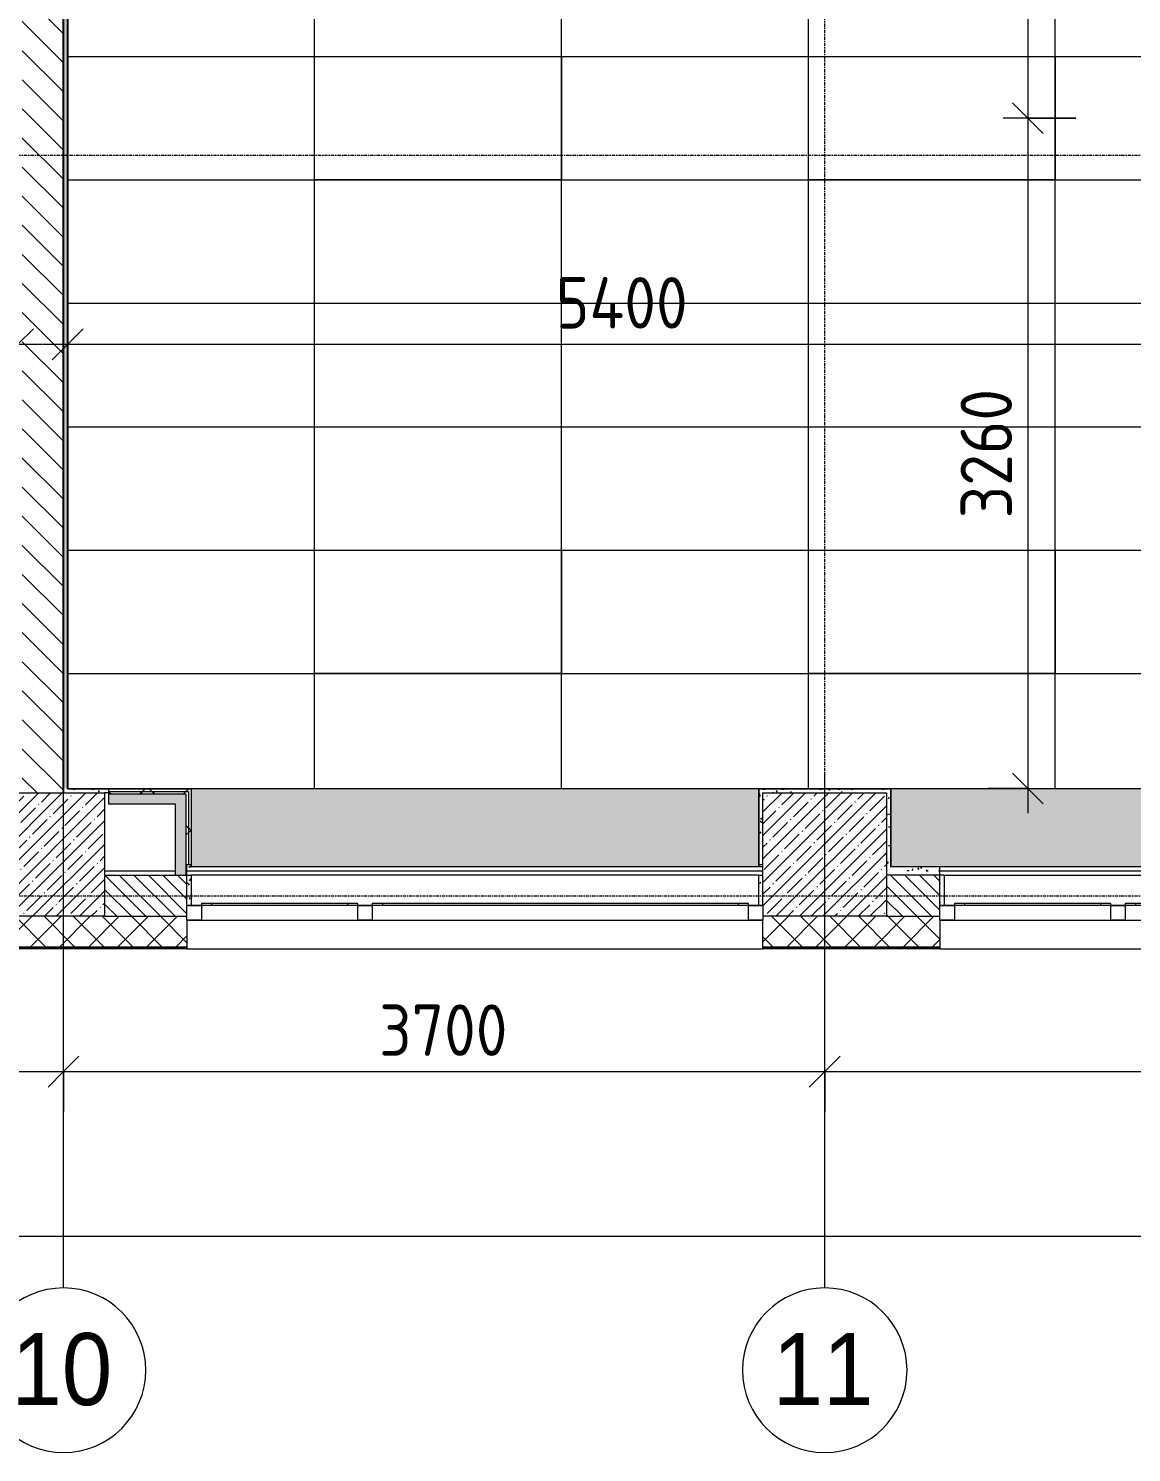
# Model space of a CAD drawing. Header units: millimetres. Extents: x 1311 to 195818, y -8553 to 29000.
# Drawn here: x 38886 to 44247, y -2706 to 4216 of the extents above; entities that cross this region are included whole.
import ezdxf

# ---------------------------------------------------------------- set-up
doc = ezdxf.new("R2010")
doc.units = ezdxf.units.MM
doc.linetypes.add('Осевая', pattern=[31.75, 6.35, -4.7625, 15.875, -4.7625])
for name, color, linetype, lineweight in [('A-ANNO-DIMS', 7, 'Continuous', 9), ('A-ANNO-DIMS-100', 7, 'Continuous', 9), ('A-CLNG-PATT', 7, 'Continuous', 9), ('A-GLAZ', 7, 'Continuous', 9), ('A-GLAZ-1', 7, 'Continuous', 13), ('A-WALL', 7, 'Continuous', 9), ('I-WALL', 7, 'Continuous', 9), ('S-COLS', 7, 'Continuous', 9), ('Оси', 7, 'Continuous', 9), ('Оси-1', 7, 'Continuous', 20), ('Оси-2', 7, 'Осевая', 9)]:
    doc.layers.add(name, color=color, linetype=linetype, lineweight=lineweight)
for name, color, linetype, lineweight, true_color in [('A-ANNO-NOTE', 1, 'Continuous', 9, 0xff0000), ('A-CLNG-1', 7, 'Continuous', 9, 0xeaeaea), ('A-WALL-1', 7, 'Continuous', 9, 0x3c3c3c), ('A-WALL-2', 7, 'Continuous', 9, 0x535353), ('A-WALL-FNSH-1', 7, 'Continuous', 9, 0x3c3c3c), ('I-WALL-1', 7, 'Continuous', 9, 0x535353), ('S-COLS-1', 9, 'Continuous', 9, 0x808080), ('S-COLS-2', 7, 'Continuous', 9, 0x3c3c3c)]:
    doc.layers.add(name, color=color, linetype=linetype, lineweight=lineweight, true_color=true_color)
doc.layers.add('A-CLNG-PATT-1', color=7, linetype='Continuous', lineweight=9, transparency=1)
doc.styles.add('Arial', font='arial.ttf', dxfattribs={"width": 0.9, "height": 350})
doc.styles.add('ISOCPEUR', font='isocpeur.ttf', dxfattribs={"width": 0.9, "height": 250})
doc.dimstyles.new('ISO-2_5_0_9К_БОЛЬШОЙ', dxfattribs={"dimscale": 304.8, "dimtxt": 248.995294, "dimasz": 0.492126, "dimexe": 0.393701, "dimexo": 0.984252, "dimgap": 0, "dimtad": 1, "dimdec": 0, "dimrnd": 10, "dimzin": 0, "dimdsep": 46, "dimtxsty": 'ISOCPEUR', "dimblk1": 'OBLIQUE', "dimblk2": 'OBLIQUE', "dimsah": 1, "dimcen": 0.09, "dimdle": 0.393701, "dimazin": 0, "dimtfac": 1, "dimtdec": 4, "dimtix": 1, "dimtmove": 0, "dimatfit": 3, "dimfxl": 1, "dimtvp": 1, "dimtolj": 1, "dimtzin": 0, "dimarcsym": 2})
pattern_1 = [(135, (9445.765, 0), (-35.35534, -35.35534), [])]
pattern_2 = [(0, (9445.765, 0), (121.92, 30.48), [10.058, -81.382, 10.058, -81.382, -487.68]), (0, (9445.765, 0), (121.92, 30.48), [-182.88, 10.058, -172.822, 10.058, -81.382, -213.36]), (0, (9445.765, 0), (121.92, 30.48), [-457.2, 10.058, -50.902, 10.058, -142.342]), (120, (9491.485, 15.24), (-87.356454, 90.345817), [10.058, -81.382, 10.058, -81.382, -487.68]), (120, (9491.485, 15.24), (-87.356454, 90.345817), [-182.88, 10.058, -172.822, 10.058, -81.382, -213.36]), (120, (9491.485, 15.24), (-87.356454, 90.345817), [-457.2, 10.058, -50.902, 10.058, -142.342]), (240, (9506.725, 76.2), (-34.563546, -120.825817), [10.058, -81.382, 10.058, -81.382, -487.68]), (240, (9506.725, 76.2), (-34.563546, -120.825817), [-182.88, 10.058, -172.822, 10.058, -81.382, -213.36]), (240, (9506.725, 76.2), (-34.563546, -120.825817), [-457.2, 10.058, -50.902, 10.058, -142.342])]
pattern_3 = [(45, (9445.76, 0), (-106.066, 106.066), []), (135, (9445.76, 0), (-106.066, -106.066), [])]

# ---------------------------------------------------------------- blocks, each defined once
blk = doc.blocks.new('BSC_Колонна _Прямоугольная - 600х600-V2-Сводный план потолков 1 этажа в осях 1-12')
at = {"layer": 'S-COLS-1'}
h = blk.add_hatch(dxfattribs=at)
h.set_pattern_fill('FP_4', color=256, style=0, pattern_type=2)
h.set_pattern_definition([(45, (-29509.74, -200), (-57.02463, 57.02463), []), (45, (-29452.72, -200), (-57.02463, 57.02463), [100.806, -20.161, 3.353, -16.808])])
h.paths.add_polyline_path([(100, -300), (300, -300), (300, 300), (-300, 300), (-300, -300), (-100, -300)])
at = {"layer": 'S-COLS-2'}
for p, q in [((-300, 300), (300, 300)), ((-300, -248), (-300, 300)), ((300, 300), (300, -300)), ((300, -300), (-300, -300))]:
    blk.add_line(p, q, dxfattribs=at)
blk = doc.blocks.new('BSC_Колонна _Прямоугольная - 600х600-V16-Сводный план потолков 1 этажа в осях 1-12')
at = {"layer": 'S-COLS-1'}
h = blk.add_hatch(dxfattribs=at)
h.set_pattern_fill('FP_30', color=256, style=0, pattern_type=2)
h.set_pattern_definition([(45, (-33310, -200), (-57.02463, 57.02463), []), (45, (-33252.975, -200), (-57.02463, 57.02463), [100.806, -20.161, 3.353, -16.808])])
h.paths.add_polyline_path([(220.9, -300), (300, -300), (300, 300), (-300, 300), (-300, -300)])
at = {"layer": 'S-COLS-2'}
for p, q in [((-300, 300), (300, 300)), ((-300, -248), (-300, 300)), ((300, 300), (300, -300)), ((300, -300), (-300, -300))]:
    blk.add_line(p, q, dxfattribs=at)
blk = doc.blocks.new('120_Окно_СКБ_2Ст - 120_Окно_СКБ_2Ст 2100х2500 _мал створка справа_-22445857-Сводный план потолков 1 этажа в осях 1-12')
at = {"layer": 'A-GLAZ'}
for p, q in [((1050, -57), (-1050, -57)), ((-1050, -127), (1050, -127))]:
    blk.add_line(p, q, dxfattribs=at)
at = {"layer": 'A-GLAZ-1'}
for p, q in [((-1050, -127), (-1050, -57)), ((-1050, -57), (-980, -57)), ((-980, -57), (-980, -127)), ((150, -127), (150, -57)), ((150, -57), (220, -57)), ((220, -57), (220, -127)), ((980, -127), (980, -57)), ((980, -57), (1050, -57)), ((1050, -57), (1050, -127)), ((-980, -127), (-1050, -127)), ((-980, -127), (-980, -137)), ((-980, -137), (150, -137)), ((-930, -137), (-930, -127)), ((100, -137), (100, -127)), ((220, -127), (150, -127)), ((150, -137), (150, -127)), ((220, -127), (220, -137)), ((220, -137), (980, -137)), ((270, -137), (270, -127)), ((930, -137), (930, -127)), ((1050, -127), (980, -127)), ((980, -137), (980, -127))]:
    blk.add_line(p, q, dxfattribs=at)
blk = doc.blocks.new('120_Окно_СКБ_2Ст - 120_Окно_СКБ_2Ст 2800х2500_створка_-22445922-Сводный план потолков 1 этажа в осях 1-12')
at = {"layer": 'A-GLAZ'}
for p, q in [((1400, -57), (-1400, -57)), ((-1400, -127), (1400, -127))]:
    blk.add_line(p, q, dxfattribs=at)
at = {"layer": 'A-GLAZ-1'}
for p, q in [((-1400, -127), (-1400, -57)), ((-1400, -57), (-1330, -57)), ((-1330, -57), (-1330, -127)), ((500, -127), (500, -57)), ((500, -57), (570, -57)), ((570, -57), (570, -127)), ((1330, -127), (1330, -57)), ((1330, -57), (1400, -57)), ((1400, -57), (1400, -127)), ((-1330, -127), (-1400, -127)), ((-1330, -127), (-1330, -137)), ((-1330, -137), (500, -137)), ((-1280, -137), (-1280, -127)), ((450, -137), (450, -127)), ((570, -127), (500, -127)), ((500, -137), (500, -127)), ((570, -127), (570, -137)), ((570, -137), (1330, -137)), ((620, -137), (620, -127)), ((1280, -137), (1280, -127)), ((1400, -127), (1330, -127)), ((1330, -137), (1330, -127))]:
    blk.add_line(p, q, dxfattribs=at)
blk = doc.blocks.new('Ось сетки - D8-29747960-Сводный план потолков 1 этажа в осях 1-12')
at = {"layer": 'Оси-1'}
for start, end in [(360, 180), (180, 360)]:
    blk.add_arc((0, 0), 4, start, end, dxfattribs=at)
blk = doc.blocks.new('DIMBLOCK9-Сводный план потолков 1 этажа в осях 1-12')
at = {"layer": 'A-ANNO-DIMS-100'}
for p, q in [((35355.8, -1048.7), (35355.8, -734.8)), ((39055.8, -1048.7), (39055.8, -734.8)), ((35355.8, -854.8), (39055.8, -854.8)), ((35355.8, -854.8), (35355.8, -1048.7)), ((39055.8, -854.8), (39055.8, -1048.7))]:
    blk.add_line(p, q, dxfattribs=at)
at = {"layer": 'A-ANNO-DIMS-100', "lineweight": 20}
for p, q in [((35355.8, -854.8), (35430.8, -779.8)), ((39055.8, -854.8), (39130.8, -779.8)), ((35355.8, -854.8), (35280.8, -929.8)), ((39055.8, -854.8), (38980.8, -929.8))]:
    blk.add_line(p, q, dxfattribs=at)
at = {"layer": 'A-ANNO-DIMS-100', "color": 0, "insert": (36889.7, -528.2), "char_height": 250, "width": 758.478, "attachment_point": 1, "line_spacing_factor": 1.149209, "style": 'ISOCPEUR'}
blk.add_mtext('3700', dxfattribs=at)
blk = doc.blocks.new('_Oblique')
at = {"color": 0, "linetype": 'ByBlock', "lineweight": -2}
blk.add_line((-0.5, -0.5), (0.5, 0.5), dxfattribs=at)
blk = doc.blocks.new('DIMBLOCK10-Сводный план потолков 1 этажа в осях 1-12')
at = {"layer": 'A-ANNO-DIMS-100'}
for p, q in [((39055.8, -1048.7), (39055.8, -734.8)), ((42755.8, -1048.7), (42755.8, -734.8)), ((39055.8, -854.8), (42755.8, -854.8)), ((39055.8, -854.8), (39055.8, -1048.7)), ((42755.8, -854.8), (42755.8, -1048.7))]:
    blk.add_line(p, q, dxfattribs=at)
at = {"layer": 'A-ANNO-DIMS-100', "lineweight": 20}
for p, q in [((39055.8, -854.8), (39130.8, -779.8)), ((42755.8, -854.8), (42830.8, -779.8)), ((39055.8, -854.8), (38980.8, -929.8)), ((42755.8, -854.8), (42680.8, -929.8))]:
    blk.add_line(p, q, dxfattribs=at)
at = {"layer": 'A-ANNO-DIMS-100', "color": 0, "insert": (40589.7, -528.2), "char_height": 250, "width": 758.478, "attachment_point": 1, "line_spacing_factor": 1.149209, "style": 'ISOCPEUR'}
blk.add_mtext('3700', dxfattribs=at)
blk = doc.blocks.new('DIMBLOCK11-Сводный план потолков 1 этажа в осях 1-12')
at = {"layer": 'A-ANNO-DIMS-100'}
for p, q in [((42755.8, -1048.7), (42755.8, -734.8)), ((47755.8, -1048.7), (47755.8, -734.8)), ((42755.8, -854.8), (47755.8, -854.8)), ((42755.8, -854.8), (42755.8, -1048.7)), ((47755.8, -854.8), (47755.8, -1048.7))]:
    blk.add_line(p, q, dxfattribs=at)
at = {"layer": 'A-ANNO-DIMS-100', "lineweight": 20}
for p, q in [((42755.8, -854.8), (42830.8, -779.8)), ((47755.8, -854.8), (47830.8, -779.8)), ((42755.8, -854.8), (42680.8, -929.8)), ((47755.8, -854.8), (47680.8, -929.8))]:
    blk.add_line(p, q, dxfattribs=at)
at = {"layer": 'A-ANNO-DIMS-100', "color": 0, "insert": (44939.7, -528.2), "char_height": 250, "width": 758.478, "attachment_point": 1, "line_spacing_factor": 1.149209, "style": 'ISOCPEUR'}
blk.add_mtext('5000', dxfattribs=at)
blk = doc.blocks.new('DIMBLOCK25-Сводный план потолков 1 этажа в осях 1-12')
at = {"layer": 'A-ANNO-DIMS-100'}
for p, q in [((9555.8, -1848.7), (9555.8, -1534.8)), ((47755.8, -1848.7), (47755.8, -1534.8)), ((9435.8, -1654.8), (47875.8, -1654.8)), ((9555.8, -1654.8), (9555.8, -1848.7)), ((47755.8, -1654.8), (47755.8, -1848.7))]:
    blk.add_line(p, q, dxfattribs=at)
at = {"layer": 'A-ANNO-DIMS-100', "lineweight": 20}
for p, q in [((9555.8, -1654.8), (9630.8, -1579.8)), ((47755.8, -1654.8), (47830.8, -1579.8)), ((9555.8, -1654.8), (9480.8, -1729.8)), ((47755.8, -1654.8), (47680.8, -1729.8))]:
    blk.add_line(p, q, dxfattribs=at)
at = {"layer": 'A-ANNO-DIMS-100', "color": 0, "insert": (28260.7, -1328.2), "char_height": 250, "width": 948.097, "attachment_point": 1, "line_spacing_factor": 1.149209, "style": 'ISOCPEUR'}
blk.add_mtext('38200', dxfattribs=at)
blk = doc.blocks.new('DIMBLOCK80-Сводный план потолков 1 этажа в осях 1-12')
at = {"layer": 'A-ANNO-DIMS-100'}
for p, q in [((35576.8, 3245.5), (35576.8, 2560.4)), ((35576.8, 2680.4), (35576.8, 3245.5)), ((38834.5, 2486.5), (38834.5, 2800.4)), ((35576.8, 2680.4), (38954.5, 2680.4)), ((38834.5, 2680.4), (38834.5, 2486.5))]:
    blk.add_line(p, q, dxfattribs=at)
at = {"layer": 'A-ANNO-DIMS-100', "lineweight": 20}
for p, q in [((35576.8, 2680.4), (35651.8, 2755.4)), ((38834.5, 2680.4), (38909.5, 2755.4)), ((35576.8, 2680.4), (35501.8, 2605.4)), ((38834.5, 2680.4), (38759.5, 2605.4))]:
    blk.add_line(p, q, dxfattribs=at)
at = {"layer": 'A-ANNO-DIMS-100', "color": 0, "insert": (36889.6, 3007), "char_height": 250, "width": 758.478, "attachment_point": 1, "line_spacing_factor": 1.149209, "style": 'ISOCPEUR'}
blk.add_mtext('3260', dxfattribs=at)
blk = doc.blocks.new('DIMBLOCK83-Сводный план потолков 1 этажа в осях 1-12')
at = {"layer": 'A-ANNO-DIMS-100', "lineweight": 20}
for p, q in [((43742.8, 7280), (43667.8, 7355)), ((43742.8, 7280), (43817.8, 7205)), ((43742.8, 3779.9), (43667.8, 3854.9)), ((43742.8, 3779.9), (43817.8, 3704.9))]:
    blk.add_line(p, q, dxfattribs=at)
at = {"layer": 'A-ANNO-DIMS-100'}
for p, q in [((43742.8, 7400), (43742.8, 3779.9)), ((43375.8, 7280), (43862.8, 7280)), ((43742.8, 7280), (43375.8, 7280)), ((43976.5, 3779.9), (43622.8, 3779.9)), ((43742.8, 3779.9), (43976.5, 3779.9))]:
    blk.add_line(p, q, dxfattribs=at)
at = {"layer": 'A-ANNO-DIMS-100', "color": 0, "insert": (43416.2, 5213.9), "char_height": 250, "width": 758.478, "attachment_point": 1, "rotation": 90, "line_spacing_factor": 1.149209, "style": 'ISOCPEUR'}
blk.add_mtext('3500', dxfattribs=at)
blk = doc.blocks.new('DIMBLOCK84-Сводный план потолков 1 этажа в осях 1-12')
at = {"layer": 'A-ANNO-DIMS-100', "lineweight": 20}
for p, q in [((43742.8, 3779.9), (43667.8, 3854.9)), ((43742.8, 3779.9), (43817.8, 3704.9)), ((43742.8, 521), (43667.8, 596)), ((43742.8, 521), (43817.8, 446))]:
    blk.add_line(p, q, dxfattribs=at)
at = {"layer": 'A-ANNO-DIMS-100'}
for p, q in [((43976.5, 3779.9), (43622.8, 3779.9)), ((43742.8, 3779.9), (43742.8, 401)), ((43742.8, 3779.9), (43976.5, 3779.9)), ((43548.9, 521), (43862.8, 521)), ((43742.8, 521), (43548.9, 521))]:
    blk.add_line(p, q, dxfattribs=at)
at = {"layer": 'A-ANNO-DIMS-100', "color": 0, "insert": (43416.2, 1834.4), "char_height": 250, "width": 758.478, "attachment_point": 1, "rotation": 90, "line_spacing_factor": 1.149209, "style": 'ISOCPEUR'}
blk.add_mtext('3260', dxfattribs=at)
blk = doc.blocks.new('DIMBLOCK85-Сводный план потолков 1 этажа в осях 1-12')
at = {"layer": 'A-ANNO-DIMS-100'}
for p, q in [((44476.5, 3279.9), (44476.5, 2560.4)), ((44476.5, 2680.4), (44476.5, 3279.9)), ((39076.5, 2486.5), (39076.5, 2800.4)), ((38956.5, 2680.4), (44476.5, 2680.4)), ((39076.5, 2680.4), (39076.5, 2486.5))]:
    blk.add_line(p, q, dxfattribs=at)
at = {"layer": 'A-ANNO-DIMS-100', "lineweight": 20}
for p, q in [((39076.5, 2680.4), (39151.5, 2755.4)), ((44476.5, 2680.4), (44551.5, 2755.4)), ((39076.5, 2680.4), (39001.5, 2605.4)), ((44476.5, 2680.4), (44401.5, 2605.4))]:
    blk.add_line(p, q, dxfattribs=at)
at = {"layer": 'A-ANNO-DIMS-100', "color": 0, "insert": (41448.5, 3007), "char_height": 250, "width": 787.208, "attachment_point": 1, "line_spacing_factor": 1.149209, "style": 'ISOCPEUR'}
blk.add_mtext('5400', dxfattribs=at)

msp = doc.modelspace()

# ---------------------------------------------------------------- hatches: boundary and pattern name
at = {"layer": 'A-CLNG-PATT'}
h = msp.add_hatch(dxfattribs=at)
h.set_pattern_fill('FP_88', color=256, style=0, pattern_type=2)
h.set_pattern_definition([(180, (40276, 5279), (7e-14, -600), []), (270, (40276, 5279), (1200, 7e-14), [])])
h.paths.add_polyline_path([(39074.5, 521), (47695.8, 521.4), (47694.8, 7050), (46627.8, 7050), (46627.8, 7671), (45435.8, 7671), (45435.8, 7679), (43075.8, 7679), (43075.8, 7280), (42437.1, 7280), (42437.1, 7680), (39275.5, 7679), (39275.5, 7280), (39074.5, 7279), (39074.5, 712.9)])
h.paths.add_polyline_path([(40276.5, 1080), (40276.5, 1680), (41476.5, 1680), (41476.5, 1080), (40440.9, 1080)])
h.paths.add_polyline_path([(46277.5, 1080), (45077.5, 1080), (45077.5, 1680), (46277.5, 1680), (46277.5, 1359.5)])
h.paths.add_polyline_path([(42676.5, 1080), (42676.5, 1680), (43876.5, 1680), (43876.5, 1080), (42976.6, 1080)])
h.paths.add_polyline_path([(45991, 3480), (45077.5, 3480), (45077.5, 4080), (46277.5, 4080), (46277.5, 3480)])
h.paths.add_polyline_path([(43876.5, 3480), (42676.5, 3480), (42676.5, 4080), (43876.5, 4080)])
h.paths.add_polyline_path([(40440.9, 3480), (40276.5, 3480), (40276.5, 4080), (41476.5, 4080), (41476.5, 3480), (41076.5, 3480)])
h.paths.add_polyline_path([(46277.5, 5880), (45077.5, 5880), (45077.5, 6480), (46277.5, 6480), (46277.5, 6284.3)])
h.paths.add_polyline_path([(42676.5, 5880), (42676.5, 6480), (43876.5, 6480), (43876.5, 5880), (42976.6, 5880)])
h.paths.add_polyline_path([(41476.5, 5880), (40276.5, 5880), (40276.5, 6480), (41476.5, 6480), (41476.5, 6284.3)])
at = {"layer": 'A-CLNG-PATT-1'}
h = msp.add_hatch(color=256, dxfattribs=at)
h.paths.add_polyline_path([(43076.8, 141), (45752.9, 141), (45752.9, 521), (43076.8, 521)])
h.paths.add_polyline_path([(46194.4, 141), (47414.8, 141), (47415.8, 421), (47694.8, 421), (47694.8, 521), (46194.4, 521), (46194.4, 421)])
h.paths.add_polyline_path([(39807, 141), (42434.8, 141), (42434.8, 521), (39676.8, 521), (39676.8, 141)])
at = {"layer": 'A-WALL'}
h = msp.add_hatch(dxfattribs=at)
h.set_pattern_fill('FP_31', color=256, style=0, pattern_type=2)
h.set_pattern_definition(pattern_1)
h.paths.add_polyline_path([(39255.5, -100), (39655.8, -100), (39655.8, 100), (39255.5, 100), (39255.5, -13.3)])
h = msp.add_hatch(dxfattribs=at)
h.set_pattern_fill('FP_31', color=256, style=0, pattern_type=2)
h.set_pattern_definition(pattern_1)
h.paths.add_polyline_path([(46535.8, -100), (46535.8, 100), (45415.8, 100), (45415.8, -100), (46146.3, -100)])
h.paths.add_polyline_path([(43055.8, -100), (43315.8, -100), (43315.8, 100), (43055.8, 100), (43055.8, -99.8)])
h = msp.add_hatch(dxfattribs=at)
h.set_pattern_fill('FP_6', color=256, style=0, pattern_type=2)
h.set_pattern_definition([(45, (9445.76, 0), (-70.71068, 70.71068), []), (135, (9445.76, 0), (-70.71068, -70.71068), [])])
h.paths.add_polyline_path([(47733.4, -250), (47733.4, -100), (47435.8, -100), (47435.8, -250)])
h.paths.add_polyline_path([(43315.8, -250), (43315.8, -100), (42455.8, -100), (42455.8, -250), (43055.8, -250)])
h.paths.add_polyline_path([(46535.8, -250), (46535.8, -100), (45415.8, -100), (45415.8, -250), (45512.3, -250)])
h.paths.add_polyline_path([(38655.5, -250), (39655.8, -250), (39655.8, -100), (38655.5, -100), (38655.5, -215.7)])
h.paths.add_polyline_path([(36755.8, -250), (37755.5, -250), (37755.5, -100), (36755.8, -100), (36755.8, -118)])
h.paths.add_polyline_path([(35855.8, -250), (35855.8, -100), (34880.8, -100), (34880.8, -250), (35369.5, -250)])
h.paths.add_polyline_path([(32080.8, -250), (32080.8, -100), (31055.8, -100), (31055.8, -250), (31565.9, -250)])
h.paths.add_polyline_path([(30155.8, -250), (30155.8, -100), (28805.8, -100), (28805.8, -250), (29030.2, -250)])
h.paths.add_polyline_path([(25955.8, -250), (26705.8, -250), (26705.8, -100), (25955.8, -100), (25955.8, -215.7)])
h.paths.add_polyline_path([(24305.8, -250), (25055.8, -250), (25055.8, -100), (24305.8, -100), (24305.8, -215.7)])
h.paths.add_polyline_path([(22205.8, -250), (22205.8, -100), (21455.8, -100), (21455.8, -250), (21605.8, -250)])
h.paths.add_polyline_path([(18887.3, -250), (19355.8, -250), (19355.8, -100), (18605.5, -100), (18605.5, -250)])
h.paths.add_polyline_path([(16275.8, -250), (17705.5, -250), (17705.5, -100), (16275.8, -100), (16275.8, -118)])
h.paths.add_polyline_path([(9335.8, -250), (13175.8, -250), (13175.8, -100), (9185.8, -100), (9185.8, -250)])
at = {"layer": 'I-WALL'}
h = msp.add_hatch(dxfattribs=at)
h.set_pattern_fill('FP_18', color=256, style=0, pattern_type=2)
h.set_pattern_definition([(135, (9445.76, 0), (-70.71068, -70.71068), [])])
h.paths.add_polyline_path([(38856.1, 500), (39055.5, 500), (39055.5, 7300), (38855.5, 7300), (38855.5, 500)])
h = msp.add_hatch(dxfattribs=at)
h.set_pattern_fill('FP_84', color=256, style=0, pattern_type=2)
h.set_pattern_definition(pattern_2)
h.paths.add_polyline_path([(39065.9, 520), (39074.5, 521), (39074.5, 7280), (39055.5, 7280), (39055.5, 520)])
h = msp.add_hatch(dxfattribs=at)
h.set_pattern_fill('FP_84', color=256, style=0, pattern_type=2)
h.set_pattern_definition(pattern_2)
h.paths.add_polyline_path([(39275.5, 500), (39275.5, 520), (39055.5, 520), (39055.5, 500), (39255.5, 500)])
h = msp.add_hatch(dxfattribs=at)
h.set_pattern_fill('FP_92', color=256, style=0, pattern_type=2)
h.set_pattern_definition(pattern_3)
h.paths.add_polyline_path([(39275.5, 507.5), (39663.3, 507.5), (39663.3, 520), (39275.5, 520)])
h = msp.add_hatch(dxfattribs=at)
h.set_pattern_fill('FP_92', color=256, style=0, pattern_type=2)
h.set_pattern_definition(pattern_3)
h.paths.add_polyline_path([(39275.5, 495), (39650.8, 495), (39650.3, 507.5), (39275.5, 507.5), (39275.5, 500)])
for points in [[(39600.8, 445), (39600.8, 495), (39275.5, 495), (39275.5, 445)], [(39650.8, 100), (39650.8, 495), (39600.8, 495), (39600.8, 100)]]:
    msp.add_hatch(color=256, dxfattribs=at).paths.add_polyline_path(points)
h = msp.add_hatch(dxfattribs=at)
h.set_pattern_fill('FP_92', color=256, style=0, pattern_type=2)
h.set_pattern_definition(pattern_3)
h.paths.add_polyline_path([(39655.8, 100), (39655.8, 150), (39663.3, 150), (39663.3, 507.5), (39650.8, 507.5), (39650.8, 100)])
h = msp.add_hatch(dxfattribs=at)
h.set_pattern_fill('FP_92', color=256, style=0, pattern_type=2)
h.set_pattern_definition(pattern_3)
h.paths.add_polyline_path([(39675.8, 150), (39675.8, 520), (39663.3, 520), (39663.3, 150)])
h = msp.add_hatch(dxfattribs=at)
h.set_pattern_fill('FP_84', color=256, style=0, pattern_type=2)
h.set_pattern_definition(pattern_2)
h.paths.add_polyline_path([(42455.8, 500), (43055.8, 500), (43055.8, 520), (42435.8, 520), (42435.8, 500)])
h = msp.add_hatch(dxfattribs=at)
h.set_pattern_fill('FP_84', color=256, style=0, pattern_type=2)
h.set_pattern_definition(pattern_2)
h.paths.add_polyline_path([(42455.8, 150), (42455.8, 500), (42435.8, 499.3), (42435.8, 150)])
h = msp.add_hatch(dxfattribs=at)
h.set_pattern_fill('FP_84', color=256, style=0, pattern_type=2)
h.set_pattern_definition(pattern_2)
h.paths.add_polyline_path([(43075.8, 140), (43075.8, 520), (43055.8, 520), (43055.8, 140)])
h = msp.add_hatch(dxfattribs=at)
h.set_pattern_fill('FP_84', color=256, style=0, pattern_type=2)
h.set_pattern_definition(pattern_2)
h.paths.add_polyline_path([(45512.3, 100), (45753.4, 100), (45752.9, 140), (45415.8, 140), (45415.8, 100)])
h.paths.add_polyline_path([(43055.8, 100), (43315.8, 100), (43315.8, 140), (43055.8, 140), (43055.8, 100.5)])
h = msp.add_hatch(dxfattribs=at)
h.set_pattern_fill('FP_84', color=256, style=0, pattern_type=2)
h.set_pattern_definition(pattern_2)
h.paths.add_polyline_path([(39675.8, -48), (39675.8, 100), (39655.8, 100), (39655.8, -48)])
h = msp.add_hatch(dxfattribs=at)
h.set_pattern_fill('FP_84', color=256, style=0, pattern_type=2)
h.set_pattern_definition(pattern_2)
h.paths.add_polyline_path([(42455.8, -48), (42455.8, 100), (42435.8, 100), (42435.8, -48)])
h = msp.add_hatch(dxfattribs=at)
h.set_pattern_fill('FP_84', color=256, style=0, pattern_type=2)
h.set_pattern_definition(pattern_2)
h.paths.add_polyline_path([(43335.7, -48), (43335.8, -48), (43335.7, 100), (43315.8, 100), (43315.8, -48)])

# ---------------------------------------------------------------- linework, layer by layer
at = {"layer": 'A-ANNO-NOTE'}
for p, q in [((40276.5, 4079.9), (41476.5, 4079.9)), ((40276.5, 3479.9), (40276.5, 4079.9)), ((41476.5, 4079.9), (41476.5, 3479.9)), ((42676.5, 4079.9), (43876.5, 4079.9)), ((42676.5, 3479.9), (42676.5, 4079.9)), ((43876.5, 4079.9), (43876.5, 3479.9)), ((41476.5, 3479.9), (40276.5, 3479.9)), ((43876.5, 3479.9), (42676.5, 3479.9)), ((40276.5, 1679.9), (41476.5, 1679.9)), ((40276.5, 1079.9), (40276.5, 1679.9)), ((41476.5, 1679.9), (41476.5, 1079.9)), ((42676.5, 1679.9), (43876.5, 1679.9)), ((42676.5, 1079.9), (42676.5, 1679.9)), ((43876.5, 1679.9), (43876.5, 1079.9)), ((41476.5, 1079.9), (40276.5, 1079.9)), ((43876.5, 1079.9), (42676.5, 1079.9))]:
    msp.add_line(p, q, dxfattribs=at)
at = {"layer": 'A-CLNG-1'}
for p, q in [((40276.5, 3480), (40276.5, 4080)), ((40276.5, 4080), (41476.5, 4080)), ((41476.5, 4080), (41476.5, 3480)), ((42676.5, 3480), (42676.5, 4080)), ((42676.5, 4080), (43876.5, 4080)), ((43876.5, 4080), (43876.5, 3480)), ((41476.5, 3480), (40276.5, 3480)), ((43876.5, 3480), (42676.5, 3480)), ((40276.5, 1080), (40276.5, 1680)), ((40276.5, 1680), (41476.5, 1680)), ((41476.5, 1680), (41476.5, 1080)), ((42676.5, 1080), (42676.5, 1680)), ((42676.5, 1680), (43876.5, 1680)), ((43876.5, 1680), (43876.5, 1080)), ((41476.5, 1080), (40276.5, 1080)), ((43876.5, 1080), (42676.5, 1080)), ((39074.5, 521), (47695.8, 521)), ((45752.9, 141), (43076.8, 141)), ((42434.8, 100), (39676.8, 100)), ((43335.8, 100), (45395.4, 100)), ((43337.1, 100), (43337.1, -48))]:
    msp.add_line(p, q, dxfattribs=at)
at = {"layer": 'A-WALL'}
for p, q in [((39076.5, 520), (39074.5, 520)), ((39275.5, 500), (39275.5, 520)), ((39275.5, 507.5), (39663.3, 507.5)), ((39275.5, 495), (39650.8, 495)), ((39650.8, 495), (39650.8, 100)), ((39663.3, 507.5), (39663.3, 150)), ((43315.8, 140), (43075.8, 140)), ((43335.8, 100), (43055.8, 100)), ((39255.5, -100), (39655.8, -100)), ((43055.8, -100), (43315.8, -100)), ((39655.8, -250), (38655.5, -250)), ((39655.8, -253), (38655.5, -253)), ((43315.8, -250), (42455.8, -250)), ((43315.8, -253), (42455.8, -253))]:
    msp.add_line(p, q, dxfattribs=at)
at = {"layer": 'A-WALL-1'}
for p, q in [((39054.5, 500), (39054.5, 7300)), ((39055.5, 7300), (39055.5, 500)), ((39074.5, 7280), (39074.5, 520)), ((39076.5, 520), (39675.8, 520)), ((39275.5, 500), (39255.5, 500)), ((39275.5, 445), (39275.5, 500)), ((39675.8, 520), (39675.8, 150)), ((42435.8, 520), (43075.8, 520)), ((43075.8, 520), (43075.8, 140)), ((39600.8, 445), (39275.5, 445)), ((39600.8, 100), (39600.8, 445)), ((39675.8, 150), (39655.8, 150)), ((39655.8, -48), (39655.8, 150)), ((42455.8, 150), (42435.8, 150)), ((43315.8, -48), (43315.8, 140)), ((39255.5, 100), (39675.8, 100)), ((39675.8, 100), (39675.8, -48)), ((42435.8, -48), (42435.8, 100)), ((42435.8, 100), (42455.8, 100)), ((43335.8, 100), (43335.8, -48)), ((39655.8, -118), (39655.8, -250)), ((42455.8, -250), (42455.8, -118)), ((43315.8, -118), (43315.8, -250))]:
    msp.add_line(p, q, dxfattribs=at)
at = {"layer": 'A-WALL-2'}
for p, q in [((39655.8, -258), (42455.8, -258)), ((43315.8, -258), (45415.8, -258))]:
    msp.add_line(p, q, dxfattribs=at)
at = {"layer": 'A-WALL-FNSH-1'}
for p, q in [((39075.5, 520), (39075.5, 7279)), ((39076.5, 7279), (39076.5, 521)), ((39676.8, 521), (39676.8, 141)), ((42434.8, 141), (42434.8, 521)), ((42435.8, 520), (42435.8, 141)), ((43076.8, 521), (43076.8, 141)), ((43315.8, 141), (43315.8, 140)), ((39675.8, 100), (39676.8, 100)), ((39676.8, 100), (39676.8, -48)), ((42434.8, -48), (42434.8, 100)), ((42434.8, 100), (42435.8, 100)), ((43336.8, 100), (43336.8, -48)), ((39655.8, -258), (38655.5, -258)), ((39655.8, -250), (39655.8, -258)), ((42455.8, -258), (42455.8, -250)), ((43315.8, -258), (42455.8, -258)), ((43315.8, -250), (43315.8, -258))]:
    msp.add_line(p, q, dxfattribs=at)
at = {"layer": 'I-WALL-1'}
for p, q in [((39665.8, 141), (39665.8, 140)), ((42445.8, 141), (39665.8, 141)), ((39665.8, 140), (39675.8, 140)), ((39675.8, 140), (39675.8, 150)), ((42445.8, 140), (42445.8, 141)), ((42455.8, 140), (42445.8, 140)), ((39600.8, 120), (39255.5, 120)), ((42455.8, 120), (39655.8, 120)), ((45415.8, 120), (43315.8, 120))]:
    msp.add_line(p, q, dxfattribs=at)
at = {"layer": 'Оси'}
for p, q in [((39055.8, -1906.3), (39055.8, 593.7)), ((42755.8, -1906.3), (42755.8, 593.7))]:
    msp.add_line(p, q, dxfattribs=at)
at = {"layer": 'Оси-2'}
for p, q in [((39055.8, 593.7), (39055.8, 24898.1)), ((42755.8, 593.7), (42755.8, 24898.1)), ((9007.3, 3600), (45435.8, 3600)), ((9007.3, 0), (45435.8, 0))]:
    msp.add_line(p, q, dxfattribs=at)

# ---------------------------------------------------------------- block references
at = {"layer": 'A-GLAZ', "rotation": 180}
for name, p in [('120_Окно_СКБ_2Ст - 120_Окно_СКБ_2Ст 2800х2500_створка_-22445922-Сводный план потолков 1 этажа в осях 1-12', (41055.8, -175)), ('120_Окно_СКБ_2Ст - 120_Окно_СКБ_2Ст 2100х2500 _мал створка справа_-22445857-Сводный план потолков 1 этажа в осях 1-12', (44365.8, -175))]:
    msp.add_blockref(name, p, dxfattribs=at)
at = {"layer": 'S-COLS'}
for name, p in [('BSC_Колонна _Прямоугольная - 600х600-V2-Сводный план потолков 1 этажа в осях 1-12', (38955.5, 200)), ('BSC_Колонна _Прямоугольная - 600х600-V16-Сводный план потолков 1 этажа в осях 1-12', (42755.8, 200))]:
    msp.add_blockref(name, p, dxfattribs=at)
at = {"layer": 'Оси-1', "xscale": 99.99999999999993, "yscale": 99.99999999999993, "zscale": 99.99999999999993}
for p in [(39055.8, -2306.3), (42755.8, -2306.3)]:
    msp.add_blockref('Ось сетки - D8-29747960-Сводный план потолков 1 этажа в осях 1-12', p, dxfattribs=at)

# ---------------------------------------------------------------- texts
at = {"layer": 'Оси', "char_height": 350, "width": 606.076, "attachment_point": 1, "style": 'Arial'}
for s, insert in [('10', (38803.1, -2125.6)), ('11', (42503.1, -2125.6))]:
    msp.add_mtext(s, dxfattribs=dict(at, insert=insert))

# ---------------------------------------------------------------- dimensions: what is measured, and where the dimension line sits
at = {"layer": 'A-ANNO-DIMS'}
for base, p1, p2, override, picture, middle in [((43742.8, 3779.9), (43075.8, 7280), (44276.5, 3779.9), {"dimpost": '<>', "dimfxl": 3700.314908}, 'DIMBLOCK83-Сводный план потолков 1 этажа в осях 1-12', (43617.8, 5530)), ((43742.8, 521), (44276.5, 3779.9), (43848.9, 521), {"dimpost": '<>', "dimfxl": 3286.859925}, 'DIMBLOCK84-Сводный план потолков 1 этажа в осях 1-12', (43617.8, 2150.5))]:
    dim = msp.add_linear_dim(base=base, p1=p1, p2=p2, angle=90, dimstyle='ISO-2_5_0_9К_БОЛЬШОЙ', override=override, dxfattribs=at)
    dim.commit()
    dim.dimension.update_dxf_attribs({"geometry": picture, "text_midpoint": middle})
for base, p1, p2, override, picture, middle in [((38834.5, 2680.4), (35576.8, 3545.5), (38834.5, 2786.5), {"dimpost": '<>', "dimfxl": 3344.996245}, 'DIMBLOCK80-Сводный план потолков 1 этажа в осях 1-12', (37205.6, 2805.4)), ((44476.5, 2680.4), (39076.5, 2786.5), (44476.5, 3579.9), {"dimpost": '<>', "dimfxl": 5457.980075}, 'DIMBLOCK85-Сводный план потолков 1 этажа в осях 1-12', (41776.5, 2805.4)), ((39055.8, -854.8), (35355.8, -748.7), (39055.8, -748.7), {"dimpost": '<>', "dimfxl": 3700}, 'DIMBLOCK9-Сводный план потолков 1 этажа в осях 1-12', (37205.8, -729.8)), ((42755.8, -854.8), (39055.8, -748.7), (42755.8, -748.7), {"dimpost": '<>', "dimfxl": 3700}, 'DIMBLOCK10-Сводный план потолков 1 этажа в осях 1-12', (40905.8, -729.8)), ((47755.8, -854.8), (42755.8, -748.7), (47755.8, -748.7), {"dimpost": '<>', "dimfxl": 5000}, 'DIMBLOCK11-Сводный план потолков 1 этажа в осях 1-12', (45255.8, -729.8)), ((47755.8, -1654.8), (9555.8, -1548.7), (47755.8, -1548.7), {"dimpost": '<>', "dimfxl": 38199.999966}, 'DIMBLOCK25-Сводный план потолков 1 этажа в осях 1-12', (28655.8, -1529.8))]:
    dim = msp.add_linear_dim(base=base, p1=p1, p2=p2, dimstyle='ISO-2_5_0_9К_БОЛЬШОЙ', override=override, dxfattribs=at)
    dim.commit()
    dim.dimension.update_dxf_attribs({"geometry": picture, "text_midpoint": middle})

doc.saveas('drawing.dxf')
